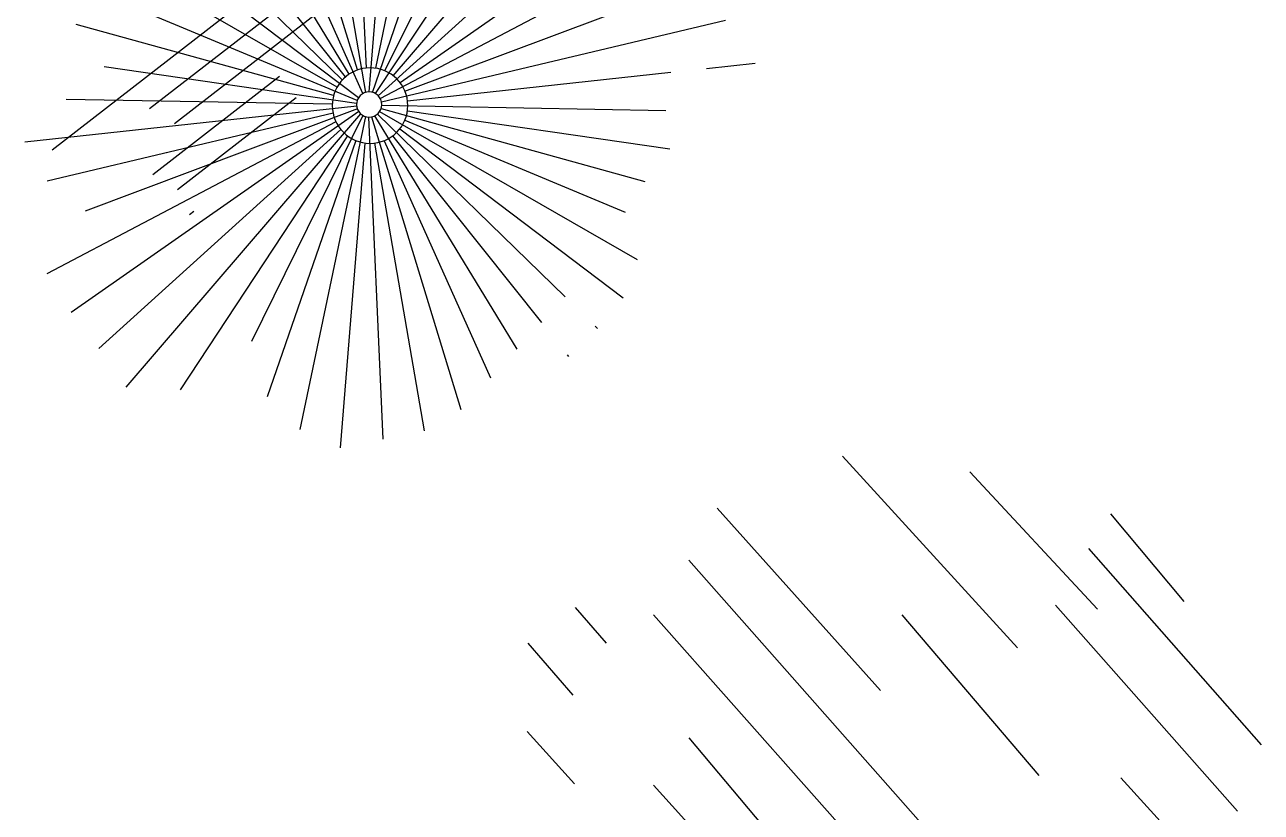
# Model space of a CAD drawing. Extents: x -13.6 to 7.2, y -12.8 to 13.
# Drawn here: x 3.077 to 4.71, y -3.524 to -2.484 of the extents above; entities that cross this region are included whole.
import ezdxf

# ---------------------------------------------------------------- set-up
doc = ezdxf.new("R2010")
doc.units = 0
doc.header["$MEASUREMENT"] = 0
for name, color, linetype in [('C-LAND-DecidShde1', 3, 'CONTINUOUS'), ('C-LAND-PalmShde1', 3, 'CONTINUOUS'), ('C-LAND-PL-FILL', 1, 'CONTINUOUS'), ('C-LAND-PL-SHADE', 1, 'CONTINUOUS')]:
    doc.layers.add(name, color=color, linetype=linetype)

# ---------------------------------------------------------------- blocks, each defined once
blk = doc.blocks.new('DecidShde1')
at = {"layer": 'C-LAND-PL-SHADE'}
for points in [[(0.7765, 1.1488), (1.0077, 0.8956)], [(0.9445, 1.128), (1.1132, 0.9467)], [(0.6108, 1.08), (0.8265, 0.8394)], [(1.1303, 1.0725), (1.2271, 0.9569)], [(1.1015, 1.0269), (1.3296, 0.7675)], [(0.5733, 1.0113), (1.139, 0.3706)], [(0.4233, 0.9488), (0.464, 0.9019)], [(1.0577, 0.9519), (1.2983, 0.68)], [(0.5265, 0.9394), (0.8452, 0.58)], [(0.8546, 0.9394), (1.0358, 0.7269)], [(0.3608, 0.9019), (0.4202, 0.8331)], [(0.36, 0.7849), (0.4225, 0.7161)], [(0.5733, 0.7769), (0.6702, 0.6613)], [(1.1439, 0.7237), (1.3002, 0.5519)], [(0.5265, 0.7144), (0.789, 0.4238)]]:
    blk.add_lwpolyline(points, dxfattribs=at)
blk = doc.blocks.new('C-LAND-PalmShd1')
at = {"layer": 'C-LAND-PalmShde1', "linetype": 'Continuous'}
for p, q in [((0.0009, 0.0198), (-0.1903, 0.3927)), ((-0.0079, 0.0502), (-0.1341, 0.398)), ((0.0049, 0.0208), (-0.0814, 0.4029)), ((0.0164, 0.0181), (0.2355, 0.3906)), ((-0.019, 0.0451), (-0.2407, 0.3696)), ((-0.0029, 0.0177), (-0.2778, 0.328)), ((0.004, 0.0523), (-0.0215, 0.3144)), ((0.0099, 0.0523), (0.0175, 0.311)), ((0.0374, 0.042), (0.253, 0.3214)), ((0.0129, 0.0199), (0.0948, 0.3042)), ((0.0159, 0.0516), (0.0558, 0.3077)), ((0.0272, 0.0481), (0.1358, 0.3007)), ((-0.0287, 0.0375), (-0.3139, 0.2877)), ((-0.006, 0.0146), (-0.3501, 0.2472)), ((0.0193, 0.0155), (0.2569, 0.2543)), ((0.0458, 0.0338), (0.3231, 0.25)), ((0.0215, 0.0125), (0.4006, 0.2379)), ((-0.0363, 0.0275), (-0.3876, 0.2054)), ((0.0521, 0.0237), (0.4078, 0.1787)), ((-0.0083, 0.0108), (-0.4276, 0.1606)), ((0.023, 0.009), (0.3916, 0.1171)), ((-0.0412, 0.0158), (-0.472, 0.111)), ((0.0558, 0.0124), (0.4817, 0.0809)), ((-0.0094, 0.0064), (-0.5232, 0.0537)), ((0.0236, 0.0053), (0.4867, 0.0209)), ((-0.043, 0.003), (-0.5295, -0.0135)), ((-0.0094, 0.0019), (-0.5179, -0.0799)), ((0.0234, 0.0015), (0.4883, -0.1013)), ((0.0568, 0.0003), (0.486, -0.0392)), ((-0.0415, -0.0099), (-0.48, -0.1385)), ((-0.0081, -0.0025), (-0.4362, -0.189)), ((-0.0057, -0.0064), (-0.3019, -0.2373)), ((-0.0023, -0.0094), (-0.2231, -0.2954)), ((0.0016, -0.0114), (-0.1534, -0.372)), ((0.0059, -0.0122), (-0.0474, -0.3542)), ((0.0102, -0.012), (0.045, -0.3711)), ((0.0142, -0.0107), (0.152, -0.3907)), ((0.0176, -0.0085), (0.2577, -0.36)), ((0.0204, -0.0056), (0.3379, -0.2842)), ((0.0223, -0.0022), (0.3191, -0.1525)), ((0.0548, -0.0117), (0.4329, -0.1469)), ((-0.0366, -0.0221), (-0.3373, -0.2009)), ((-0.0286, -0.0326), (-0.2756, -0.2808)), ((0.0498, -0.0231), (0.3465, -0.2237)), ((-0.0182, -0.0407), (-0.1779, -0.3123)), ((-0.006, -0.0457), (-0.1083, -0.4013)), ((0.0071, -0.0474), (-0.0021, -0.3625)), ((0.02, -0.0457), (0.0956, -0.3804)), ((0.0319, -0.0407), (0.2077, -0.3837)), ((0.042, -0.033), (0.3098, -0.3353)), ((-0.378, -0.2251), (-0.4337, -0.2582)), ((-0.056, -0.4091), (-0.0566, -0.4133)), ((-0.0037, -0.4169), (-0.0037, -0.4197))]:
    blk.add_line(p, q, dxfattribs=at)
for centre, radius in [((0.0069, 0.0025), 0.0499), ((0.007, 0.0043), 0.0166)]:
    blk.add_circle(centre, radius, dxfattribs=at)
at = {"layer": 'C-LAND-PL-FILL', "linetype": 'Continuous'}
for p, q in [((-0.0515, 0.2143), (0.378, 0.2074)), ((-0.0421, 0.1784), (0.2423, 0.1739)), ((-0.0229, 0.1424), (0.2279, 0.1384)), ((0.0795, 0.105), (0.2914, 0.1017)), ((0.0789, 0.0693), (0.2772, 0.0662)), ((0.2772, 0.0305), (0.2843, 0.0303))]:
    blk.add_line(p, q, dxfattribs=at)
blk = doc.blocks.new('PalmShde1')
at = {"layer": 'C-LAND-PalmShde1', "linetype": 'Continuous'}
blk.add_blockref('C-LAND-PalmShd1', (0, 0), dxfattribs=at)

msp = doc.modelspace()

# ---------------------------------------------------------------- block references
at = {"layer": 'C-LAND-DecidShde1'}
msp.add_blockref('DecidShde1', (3.3809, -4.2026), dxfattribs=at)
at = {"layer": 'C-LAND-PalmShde1', "xscale": -1, "rotation": 36.89842269515408}
msp.add_blockref('PalmShde1', (3.5402, -2.5886), dxfattribs=at)

doc.saveas('drawing.dxf')
